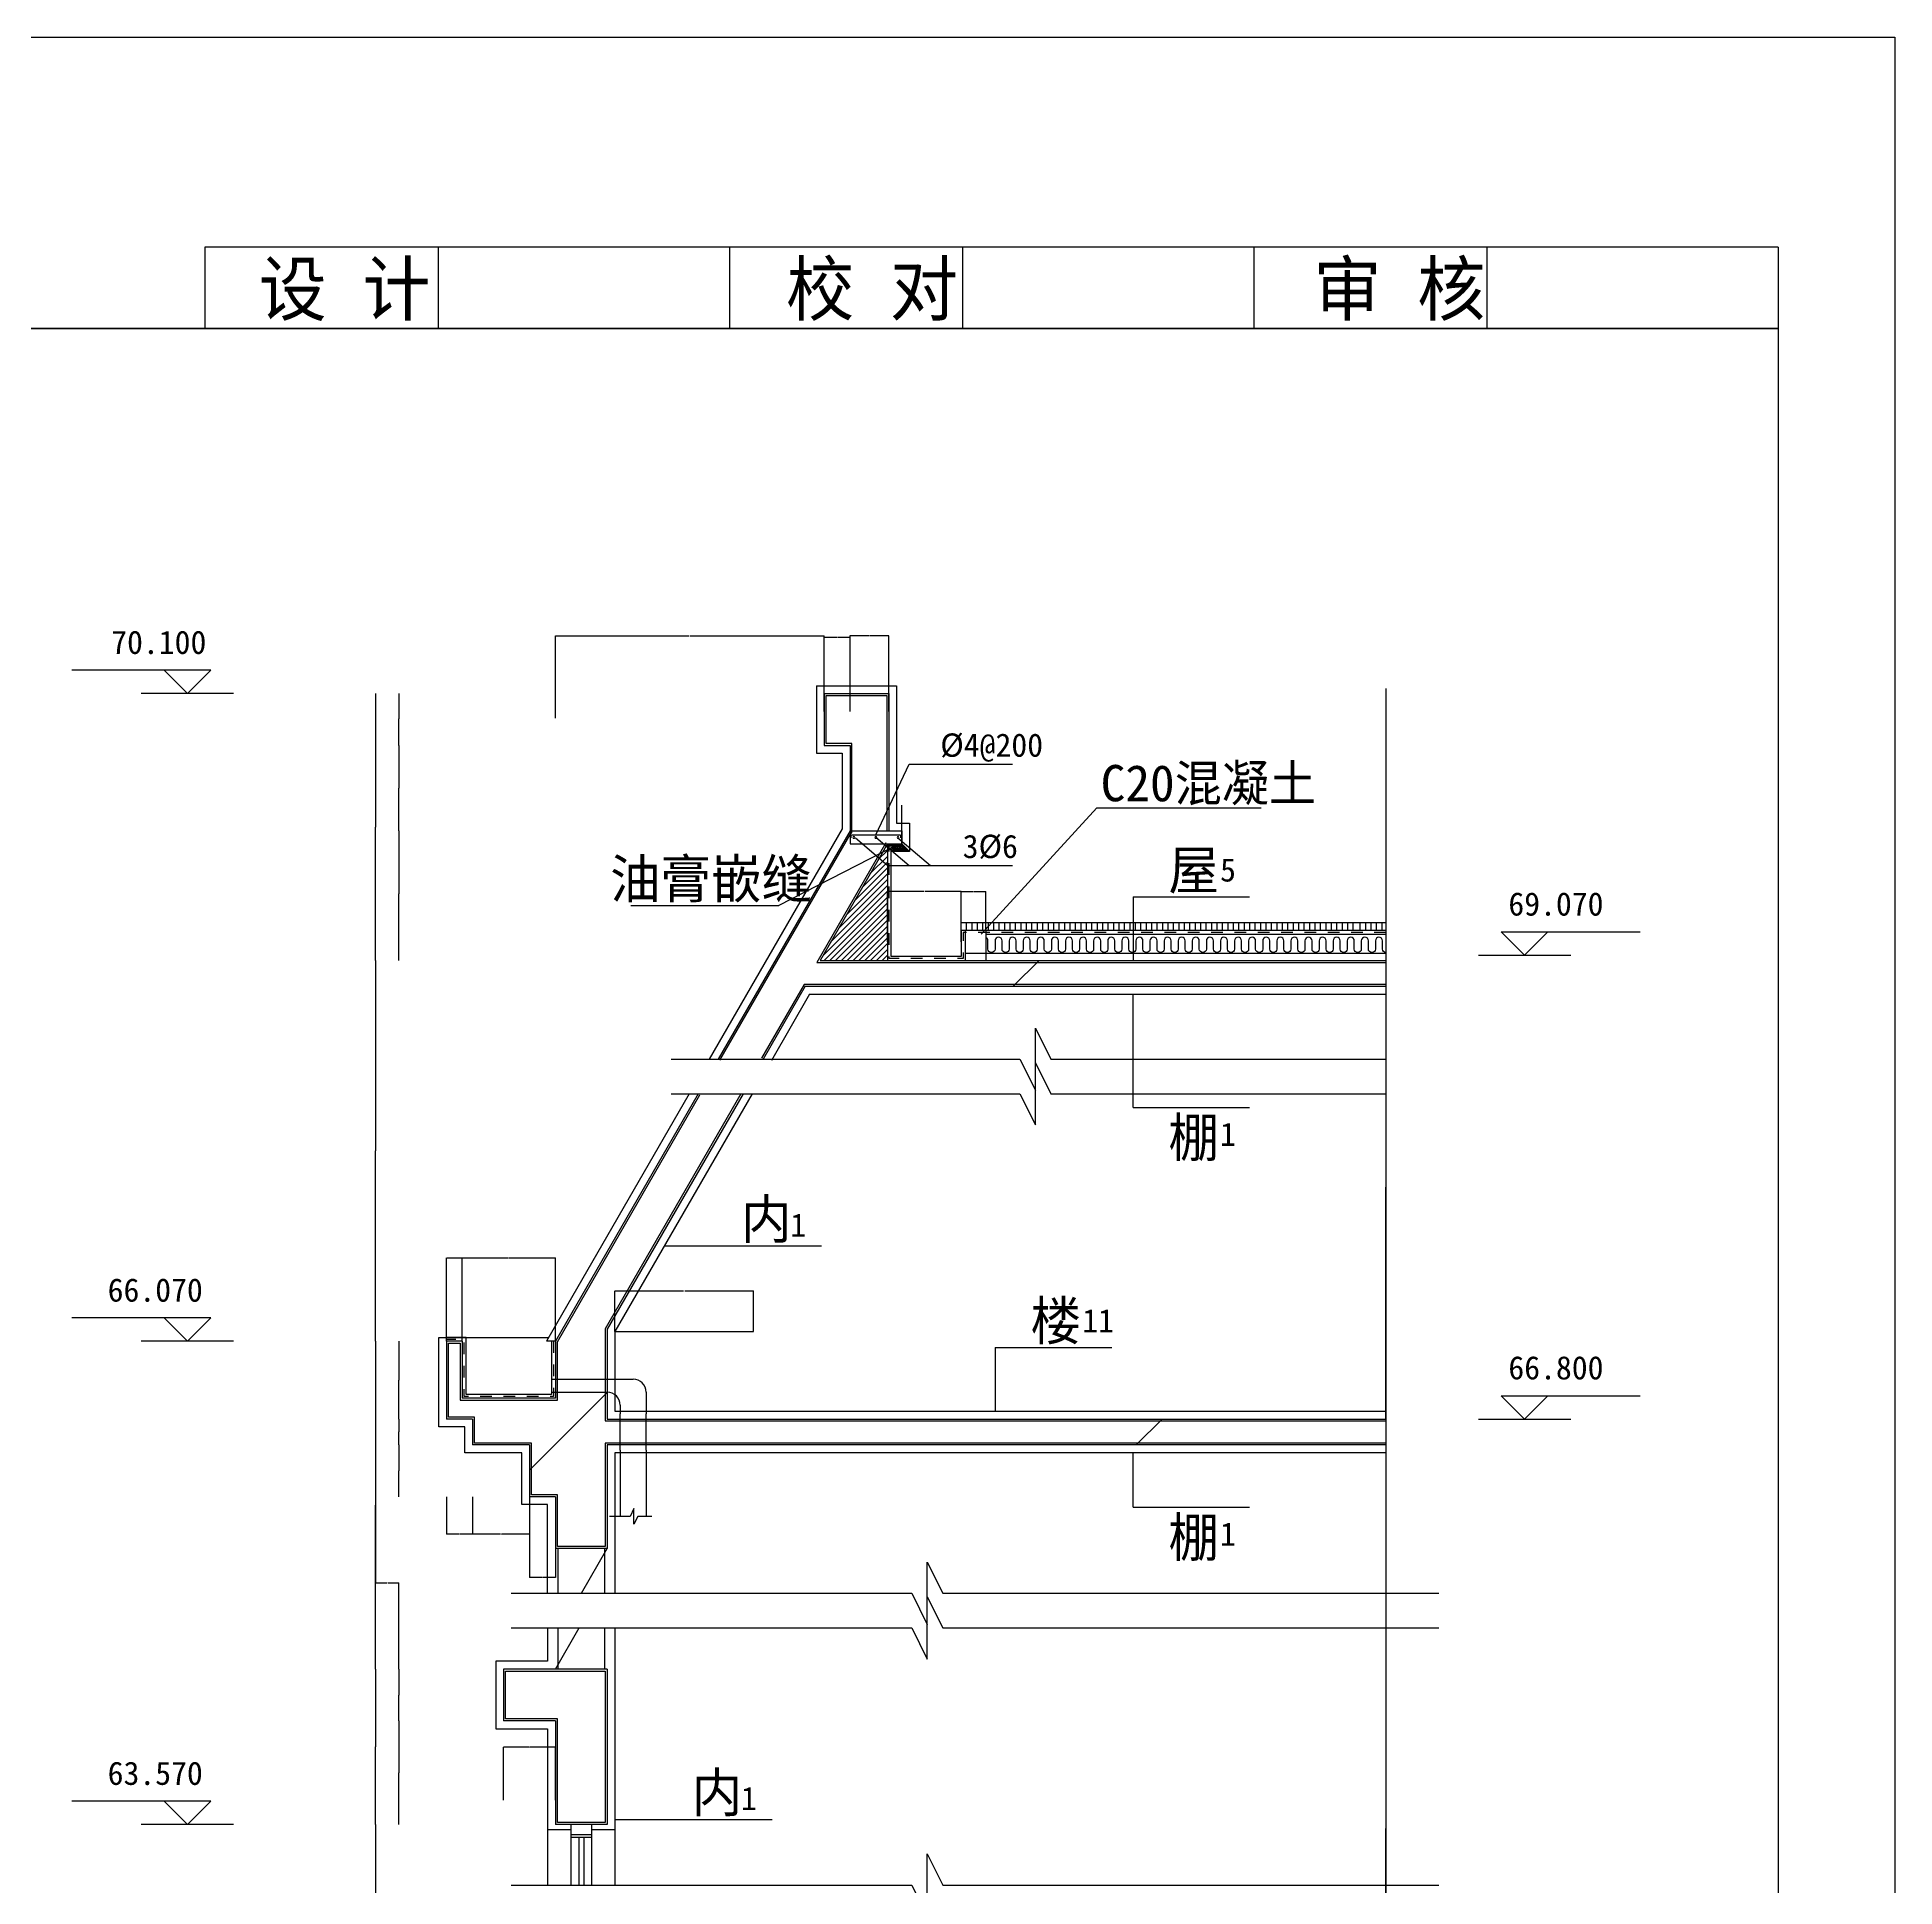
# Model space of a CAD drawing. Header units: metres. Extents: x -1000 to 40857, y 0 to 23917.
# Drawn here: x 5192 to 12365, y 16710 to 23850 of the extents above; entities that cross this region are included whole.
import ezdxf

# ---------------------------------------------------------------- set-up
doc = ezdxf.new("R2010")
doc.units = ezdxf.units.M
for name, color, linetype in [('HA', 43, 'Continuous'), ('PL', 4, 'Continuous'), ('PUB_DIM', 3, 'Continuous'), ('PUB_HATCH', 7, 'Continuous'), ('PUB_TEXT', 142, 'Continuous'), ('PUB_WALL', 255, 'Continuous'), ('S_SURFACE', 43, 'Continuous'), ('STAIR', 2, 'Continuous'), ('SURFACE', 43, 'Continuous'), ('WALL', 7, 'Continuous')]:
    doc.layers.add(name, color=color, linetype=linetype)
doc.dimstyles.get("Standard").update_dxf_attribs({"dimtxt": 2.5, "dimasz": 2.5, "dimexe": 1.25, "dimexo": 0.625, "dimtad": 1, "dimcen": 2.5, "dimazin": 3, "dimtfac": 1, "dimtmove": 0, "dimatfit": 3})
pattern_1 = [(45, (0, 0), (-1122.53, 1122.53), [])]

# ---------------------------------------------------------------- blocks, each defined once
blk = doc.blocks.new('*D1')
for p, q in [((8404, 21538.75), (8330.25, 21538.75)), ((8330.5, 21246.58), (8330.5, 21538.75)), ((8480.75, 21538.75), (8407, 21538.75)), ((8480.5, 21246.58), (8480.5, 21538.75))]:
    blk.add_line(p, q)
at = {"layer": 'Defpoints'}
for p in [(8480.5, 21538.75), (8330.5, 21246.58), (8480.5, 21246.58)]:
    blk.add_point(p, dxfattribs=at)
at = {"layer": 'PUB_DIM', "insert": (8405.5, 21538.75), "char_height": 1, "attachment_point": 5}
blk.add_mtext('150', dxfattribs=at)
blk = doc.blocks.new('*D13')
for p, q in [((6589.02, 21316.21), (6589.02, 21218.62)), ((6588.77, 21218.62), (6588.52, 21218.62)), ((6589.02, 21116.21), (6589.02, 21218.62)), ((6589.02, 21218.62), (6589.02, 21218.62)), ((6589.27, 21218.62), (6589.52, 21218.62))]:
    blk.add_line(p, q)
at = {"layer": 'Defpoints'}
for p in [(6589.02, 21316.21), (6589.02, 21218.62), (6589.02, 21116.21)]:
    blk.add_point(p, dxfattribs=at)
at = {"layer": 'PUB_DIM', "insert": (6589.02, 21219.745), "char_height": 1, "attachment_point": 5}
blk.add_mtext('200', dxfattribs=at)
blk = doc.blocks.new('*D14')
for p, q in [((6589.02, 21116.21), (6589.02, 20951.21)), ((6588.77, 20951.21), (6588.52, 20951.21)), ((6589.02, 20786.21), (6589.02, 20951.21)), ((6589.02, 20951.21), (6589.02, 20951.21)), ((6589.27, 20951.21), (6589.52, 20951.21))]:
    blk.add_line(p, q)
at = {"layer": 'Defpoints'}
for p in [(6589.02, 21116.21), (6589.02, 20951.21), (6589.02, 20786.21)]:
    blk.add_point(p, dxfattribs=at)
at = {"layer": 'PUB_DIM', "insert": (6589.02, 20952.335), "char_height": 1, "attachment_point": 5}
blk.add_mtext('330', dxfattribs=at)
blk = doc.blocks.new('*D15')
for p, q in [((6589.02, 20786.21), (6589.02, 20543.26)), ((6588.77, 20543.26), (6588.52, 20543.26)), ((6589.02, 20286.21), (6589.02, 20543.26)), ((6589.02, 20543.26), (6589.02, 20543.26)), ((6589.27, 20543.26), (6589.52, 20543.26))]:
    blk.add_line(p, q)
at = {"layer": 'Defpoints'}
for p in [(6589.02, 20786.21), (6589.02, 20543.26), (6589.02, 20286.21)]:
    blk.add_point(p, dxfattribs=at)
at = {"layer": 'PUB_DIM', "insert": (6589.02, 20544.385), "char_height": 1, "attachment_point": 5}
blk.add_mtext('500', dxfattribs=at)
blk = doc.blocks.new('*D17')
for p, q in [((8230.5, 21246.58), (8230.5, 21533.34)), ((8230.75, 21533.34), (8279, 21533.34)), ((8282, 21533.34), (8330.25, 21533.34)), ((8330.5, 21246.58), (8330.5, 21533.34))]:
    blk.add_line(p, q)
at = {"layer": 'Defpoints'}
for p in [(8230.5, 21533.34), (8230.5, 21246.58), (8330.5, 21246.58)]:
    blk.add_point(p, dxfattribs=at)
at = {"layer": 'PUB_DIM', "insert": (8280.5, 21533.34), "char_height": 1, "attachment_point": 5}
blk.add_mtext('100', dxfattribs=at)
blk = doc.blocks.new('*D20')
for p, q in [((6589.02, 18815.99), (6589.02, 18665.99)), ((6588.77, 18665.99), (6588.52, 18665.99)), ((6589.02, 18515.99), (6589.02, 18665.99)), ((6589.02, 18665.99), (6589.02, 18665.99)), ((6589.27, 18665.99), (6589.52, 18665.99))]:
    blk.add_line(p, q)
at = {"layer": 'Defpoints'}
for p in [(6589.02, 18815.99), (6589.02, 18665.99), (6589.02, 18515.99)]:
    blk.add_point(p, dxfattribs=at)
at = {"layer": 'PUB_DIM', "insert": (6589.02, 18667.115), "char_height": 1, "attachment_point": 5}
blk.add_mtext('300', dxfattribs=at)
blk = doc.blocks.new('*D21')
for p, q in [((6589.02, 18515.99), (6589.02, 18465.99)), ((6588.77, 18465.99), (6588.52, 18465.99)), ((6589.02, 18415.99), (6589.02, 18465.99)), ((6589.02, 18465.99), (6589.02, 18465.99)), ((6589.27, 18465.99), (6589.52, 18465.99))]:
    blk.add_line(p, q)
at = {"layer": 'Defpoints'}
for p in [(6589.02, 18515.99), (6589.02, 18465.99), (6589.02, 18415.99)]:
    blk.add_point(p, dxfattribs=at)
at = {"layer": 'PUB_DIM', "insert": (6589.02, 18467.115), "char_height": 1, "attachment_point": 5}
blk.add_mtext('100', dxfattribs=at)
blk = doc.blocks.new('*D22')
for p, q in [((6589.02, 18415.99), (6589.02, 18315.99)), ((6588.77, 18315.99), (6588.52, 18315.99)), ((6589.02, 18215.99), (6589.02, 18315.99)), ((6589.02, 18315.99), (6589.02, 18315.99)), ((6589.27, 18315.99), (6589.52, 18315.99))]:
    blk.add_line(p, q)
at = {"layer": 'Defpoints'}
for p in [(6589.02, 18415.99), (6589.02, 18315.99), (6589.02, 18215.99)]:
    blk.add_point(p, dxfattribs=at)
at = {"layer": 'PUB_DIM', "insert": (6589.02, 18317.115), "char_height": 1, "attachment_point": 5}
blk.add_mtext('200', dxfattribs=at)
blk = doc.blocks.new('*D23')
for p, q in [((7093, 18215.99), (7093, 17904.45)), ((7193, 18215.99), (7193, 17904.45)), ((7141.5, 17904.45), (7092.75, 17904.45)), ((7193.25, 17904.45), (7144.5, 17904.45))]:
    blk.add_line(p, q)
at = {"layer": 'Defpoints'}
for p in [(7093, 18215.99), (7193, 18215.99), (7193, 17904.45)]:
    blk.add_point(p, dxfattribs=at)
at = {"layer": 'PUB_DIM', "insert": (7143, 17904.45), "char_height": 1, "attachment_point": 5}
blk.add_mtext('100', dxfattribs=at)
blk = doc.blocks.new('*D24')
for p, q in [((6873, 18215.99), (6873, 18071.84)), ((7093, 18215.99), (7093, 18071.84)), ((6981.5, 18071.84), (6872.75, 18071.84)), ((7093.25, 18071.84), (6984.5, 18071.84))]:
    blk.add_line(p, q)
at = {"layer": 'Defpoints'}
for p in [(6873, 18215.99), (7093, 18215.99), (7093, 18071.84)]:
    blk.add_point(p, dxfattribs=at)
at = {"layer": 'PUB_DIM', "insert": (6983, 18071.84), "char_height": 1, "attachment_point": 5}
blk.add_mtext('220', dxfattribs=at)
blk = doc.blocks.new('*D25')
for p, q in [((6773, 18215.99), (6773, 18071.84)), ((6873, 18215.99), (6873, 18071.84)), ((6821.5, 18071.84), (6772.75, 18071.84)), ((6873.25, 18071.84), (6824.5, 18071.84))]:
    blk.add_line(p, q)
at = {"layer": 'Defpoints'}
for p in [(6773, 18215.99), (6873, 18215.99), (6873, 18071.84)]:
    blk.add_point(p, dxfattribs=at)
at = {"layer": 'PUB_DIM', "insert": (6823, 18071.84), "char_height": 1, "attachment_point": 5}
blk.add_mtext('100', dxfattribs=at)
blk = doc.blocks.new('*D26')
for p, q in [((6773, 18815.99), (6773, 19137.61)), ((6773.25, 19137.61), (6802, 19137.61)), ((6804, 19137.61), (6832.75, 19137.61)), ((6833, 18815.99), (6833, 19137.61))]:
    blk.add_line(p, q)
at = {"layer": 'Defpoints'}
for p in [(6773, 19137.61), (6773, 18815.99), (6833, 18815.99)]:
    blk.add_point(p, dxfattribs=at)
at = {"insert": (6803, 19137.61), "char_height": 1, "attachment_point": 5}
blk.add_mtext('60', dxfattribs=at)
blk = doc.blocks.new('*D27')
for p, q in [((6833, 18815.99), (6833, 19137.61)), ((6833.25, 19137.61), (7011.5, 19137.61)), ((7014.5, 19137.61), (7192.75, 19137.61)), ((7193, 18815.99), (7193, 19137.61))]:
    blk.add_line(p, q)
at = {"layer": 'Defpoints'}
for p in [(6833, 19137.61), (6833, 18815.99), (7193, 18815.99)]:
    blk.add_point(p, dxfattribs=at)
at = {"insert": (7013, 19137.61), "char_height": 1, "attachment_point": 5}
blk.add_mtext('360', dxfattribs=at)
blk = doc.blocks.new('*D29')
for p, q in [((7423, 18854.36), (7423, 19011.35)), ((7423.25, 19011.35), (7687.375, 19011.35)), ((7693.375, 19011.35), (7957.5, 19011.35)), ((7957.75, 18854.36), (7957.75, 19011.35))]:
    blk.add_line(p, q)
at = {"layer": 'Defpoints'}
for p in [(7423, 19011.35), (7423, 18854.36), (7957.75, 18854.36)]:
    blk.add_point(p, dxfattribs=at)
at = {"insert": (7690.375, 19011.35), "char_height": 1, "attachment_point": 5}
blk.add_mtext('534,75', dxfattribs=at)
blk = doc.blocks.new('*D30')
for p, q in [((8615.84, 20552.1), (8474.59, 20552.1)), ((8474.84, 20357.89), (8474.84, 20552.1)), ((8760.09, 20552.1), (8618.84, 20552.1)), ((8759.84, 20357.89), (8759.84, 20552.1))]:
    blk.add_line(p, q)
at = {"layer": 'Defpoints'}
for p in [(8759.84, 20552.1), (8474.84, 20357.89), (8759.84, 20357.89)]:
    blk.add_point(p, dxfattribs=at)
at = {"layer": 'PUB_DIM', "insert": (8617.34, 20552.1), "char_height": 1, "attachment_point": 5}
blk.add_mtext('300', dxfattribs=at)
blk = doc.blocks.new('*D31')
for p, q in [((8530.25, 20885.77), (8530, 20885.77)), ((8530.5, 20786.21), (8530.5, 20885.77)), ((8530.5, 20736.21), (8530.5, 20885.77)), ((8530.5, 20885.77), (8530.5, 20885.77)), ((8530.75, 20885.77), (8531, 20885.77))]:
    blk.add_line(p, q)
at = {"layer": 'Defpoints'}
for p in [(8530.5, 20885.77), (8530.5, 20786.21), (8530.5, 20736.21)]:
    blk.add_point(p, dxfattribs=at)
at = {"layer": 'PUB_DIM', "insert": (8530.5, 20886.895), "char_height": 1, "attachment_point": 5}
blk.add_mtext('50', dxfattribs=at)
blk = doc.blocks.new('*D32')
for p, q in [((7091.5, 17248.99), (6992.75, 17248.99)), ((6993, 17044.52), (6993, 17248.99)), ((7193.25, 17248.99), (7094.5, 17248.99)), ((7193, 17044.52), (7193, 17248.99))]:
    blk.add_line(p, q)
at = {"layer": 'Defpoints'}
for p in [(7193, 17248.99), (6993, 17044.52), (7193, 17044.52)]:
    blk.add_point(p, dxfattribs=at)
at = {"layer": 'PUB_DIM', "insert": (7093, 17248.99), "char_height": 1, "attachment_point": 5}
blk.add_mtext('200', dxfattribs=at)
blk = doc.blocks.new('*D33')
for p, q in [((6499.02, 21316.21), (6499.02, 20801.21)), ((6498.77, 20801.21), (6498.52, 20801.21)), ((6499.02, 20286.21), (6499.02, 20801.21)), ((6499.02, 20801.21), (6499.02, 20801.21)), ((6499.27, 20801.21), (6499.52, 20801.21))]:
    blk.add_line(p, q)
at = {"layer": 'Defpoints'}
for p in [(6499.02, 21316.21), (6499.02, 20801.21), (6499.02, 20286.21)]:
    blk.add_point(p, dxfattribs=at)
at = {"layer": 'PUB_DIM', "insert": (6499.02, 20802.335), "char_height": 1, "attachment_point": 5}
blk.add_mtext('1030', dxfattribs=at)
blk = doc.blocks.new('*D34')
for p, q in [((6499.02, 20286.21), (6499.02, 19551.1)), ((6498.77, 19551.1), (6498.52, 19551.1)), ((6499.02, 18815.99), (6499.02, 19551.1)), ((6499.02, 19551.1), (6499.02, 19551.1)), ((6499.27, 19551.1), (6499.52, 19551.1))]:
    blk.add_line(p, q)
at = {"layer": 'Defpoints'}
for p in [(6499.02, 20286.21), (6499.02, 19551.1), (6499.02, 18815.99)]:
    blk.add_point(p, dxfattribs=at)
at = {"layer": 'PUB_DIM', "insert": (6499.02, 19552.225), "char_height": 1, "attachment_point": 5}
blk.add_mtext('3000', dxfattribs=at)
blk = doc.blocks.new('*D35')
for p, q in [((6499.02, 18215.99), (6499.02, 17883.38)), ((6499.27, 17883.38), (6542.02, 17883.38)), ((6546.02, 17883.38), (6588.77, 17883.38)), ((6589.02, 17550.76), (6589.02, 17883.38))]:
    blk.add_line(p, q)
at = {"layer": 'Defpoints'}
for p in [(6499.02, 18215.99), (6499.02, 17883.38), (6589.02, 17550.76)]:
    blk.add_point(p, dxfattribs=at)
at = {"layer": 'PUB_DIM', "insert": (6544.02, 17883.38), "char_height": 1, "attachment_point": 5}
blk.add_mtext('1300', dxfattribs=at)
blk = doc.blocks.new('*D36')
for p, q in [((6589.02, 17550.76), (6589.02, 17450.76)), ((6588.77, 17450.76), (6588.52, 17450.76)), ((6589.02, 17350.76), (6589.02, 17450.76)), ((6589.02, 17450.76), (6589.02, 17450.76)), ((6589.27, 17450.76), (6589.52, 17450.76))]:
    blk.add_line(p, q)
at = {"layer": 'Defpoints'}
for p in [(6589.02, 17550.76), (6589.02, 17450.76), (6589.02, 17350.76)]:
    blk.add_point(p, dxfattribs=at)
at = {"layer": 'PUB_DIM', "insert": (6589.02, 17451.885), "char_height": 1, "attachment_point": 5}
blk.add_mtext('0', dxfattribs=at)
blk = doc.blocks.new('*D37')
for p, q in [((6589.02, 17350.76), (6589.02, 17150.76)), ((6588.77, 17150.76), (6588.52, 17150.76)), ((6589.02, 16950.76), (6589.02, 17150.76)), ((6589.02, 17150.76), (6589.02, 17150.76)), ((6589.27, 17150.76), (6589.52, 17150.76))]:
    blk.add_line(p, q)
at = {"layer": 'Defpoints'}
for p in [(6589.02, 17350.76), (6589.02, 17150.76), (6589.02, 16950.76)]:
    blk.add_point(p, dxfattribs=at)
at = {"layer": 'PUB_DIM', "insert": (6589.02, 17151.885), "char_height": 1, "attachment_point": 5}
blk.add_mtext('0', dxfattribs=at)
blk = doc.blocks.new('*D38')
for p, q in [((6499.02, 18815.99), (6499.02, 18183.38)), ((6498.77, 18183.38), (6498.52, 18183.38)), ((6499.02, 17550.76), (6499.02, 18183.38)), ((6499.02, 18183.38), (6499.02, 18183.38)), ((6499.27, 18183.38), (6499.52, 18183.38))]:
    blk.add_line(p, q)
at = {"layer": 'Defpoints'}
for p in [(6499.02, 18815.99), (6499.02, 18183.38), (6499.02, 17550.76)]:
    blk.add_point(p, dxfattribs=at)
at = {"layer": 'PUB_DIM', "insert": (6499.02, 18184.505), "char_height": 1, "attachment_point": 5}
blk.add_mtext('1900', dxfattribs=at)
blk = doc.blocks.new('*D39')
for p, q in [((6499.02, 17550.76), (6499.02, 17250.76)), ((6498.77, 17250.76), (6498.52, 17250.76)), ((6499.02, 16950.76), (6499.02, 17250.76)), ((6499.02, 17250.76), (6499.02, 17250.76)), ((6499.27, 17250.76), (6499.52, 17250.76))]:
    blk.add_line(p, q)
at = {"layer": 'Defpoints'}
for p in [(6499.02, 17550.76), (6499.02, 17250.76), (6499.02, 16950.76)]:
    blk.add_point(p, dxfattribs=at)
at = {"layer": 'PUB_DIM', "insert": (6499.02, 17251.885), "char_height": 1, "attachment_point": 5}
blk.add_mtext('0', dxfattribs=at)
blk = doc.blocks.new('*D40')
for p, q in [((6499.02, 16950.76), (6499.02, 15385.06)), ((6498.77, 15385.06), (6498.52, 15385.06)), ((6499.02, 13819.36), (6499.02, 15385.06)), ((6499.02, 15385.06), (6499.02, 15385.06)), ((6499.27, 15385.06), (6499.52, 15385.06))]:
    blk.add_line(p, q)
at = {"layer": 'Defpoints'}
for p in [(6499.02, 16950.76), (6499.02, 15385.06), (6499.02, 13819.36)]:
    blk.add_point(p, dxfattribs=at)
at = {"layer": 'PUB_DIM', "insert": (6499.02, 15386.185), "char_height": 1, "attachment_point": 5}
blk.add_mtext('5300', dxfattribs=at)
blk = doc.blocks.new('*D45')
for p, q in [((7193, 21221.44), (7193, 21538.75)), ((7193.25, 21538.75), (7709.75, 21538.75)), ((7713.75, 21538.75), (8230.25, 21538.75)), ((8230.5, 21346.21), (8230.5, 21538.75))]:
    blk.add_line(p, q)
at = {"layer": 'Defpoints'}
for p in [(7193, 21538.75), (8230.5, 21346.21), (7193, 21221.44)]:
    blk.add_point(p, dxfattribs=at)
at = {"layer": 'PUB_DIM', "insert": (7711.75, 21538.75), "char_height": 1, "attachment_point": 5}
blk.add_mtext('1921', dxfattribs=at)
blk = doc.blocks.new('*D50')
for p, q in [((10399.96, 20306.21), (10399.96, 19411.1)), ((10399.71, 19411.1), (10399.46, 19411.1)), ((10399.96, 18515.99), (10399.96, 19411.1)), ((10399.96, 19411.1), (10399.96, 19411.1)), ((10400.21, 19411.1), (10400.46, 19411.1))]:
    blk.add_line(p, q)
at = {"layer": 'Defpoints'}
for p in [(10399.96, 20306.21), (10399.96, 19411.1), (10399.96, 18515.99)]:
    blk.add_point(p, dxfattribs=at)
at = {"layer": 'PUB_DIM', "insert": (10399.96, 19412.225), "char_height": 1, "attachment_point": 5}
blk.add_mtext('3300', dxfattribs=at)
blk = doc.blocks.new('*D53')
for p, q in [((10399.93, 18515.99), (10399.93, 16935.97)), ((10399.68, 16935.97), (10399.43, 16935.97)), ((10399.93, 15355.95), (10399.93, 16935.97)), ((10399.93, 16935.97), (10399.93, 16935.97)), ((10400.18, 16935.97), (10400.43, 16935.97))]:
    blk.add_line(p, q)
at = {"layer": 'Defpoints'}
for p in [(10399.93, 18515.99), (10399.93, 16935.97), (10399.93, 15355.95)]:
    blk.add_point(p, dxfattribs=at)
at = {"layer": 'PUB_DIM', "insert": (10399.93, 16937.095), "char_height": 1, "attachment_point": 5}
blk.add_mtext('5000', dxfattribs=at)
blk = doc.blocks.new('*D257')
for p, q in [((8759.84, 20402.89), (8759.84, 20552.1)), ((8760.09, 20552.1), (8805.84, 20552.1)), ((8808.84, 20552.1), (8854.59, 20552.1)), ((8854.84, 20402.89), (8854.84, 20552.1))]:
    blk.add_line(p, q)
at = {"layer": 'Defpoints'}
for p in [(8759.84, 20552.1), (8759.84, 20402.89), (8854.84, 20402.89)]:
    blk.add_point(p, dxfattribs=at)
at = {"layer": 'PUB_DIM', "insert": (8807.34, 20552.1), "char_height": 1, "attachment_point": 5}
blk.add_mtext('200', dxfattribs=at)

msp = doc.modelspace()

# ---------------------------------------------------------------- hatches: boundary and pattern name
h = msp.add_hatch()
h.set_pattern_fill('HONEY')
h.paths.add_polyline_path([(8530.5, 20736.21), (8480.04, 20736.21), (8474.84, 20727.21), (8474.84, 20724.2), (8482.34, 20717.86), (8482.34, 20728.71), (8504.72, 20728.71), (8489.84, 20713.81), (8489.84, 20711.52), (8496.12, 20706.21), (8560.5, 20706.21)])
h = msp.add_hatch()
h.set_pattern_fill('HONEY', scale=20)
h.paths.add_polyline_path([(8489.84, 20713.81), (8489.84, 20711.52), (8496.12, 20706.21), (8560.5, 20706.21), (8530.5, 20736.21), (8480.04, 20736.21), (8474.84, 20727.21), (8474.84, 20724.2), (8482.34, 20717.86), (8482.34, 20728.71), (8504.72, 20728.71)])
h.paths.add_polyline_path([(8489.84, 20713.81), (8497.23, 20721.21), (8489.84, 20721.21)])
h.paths.add_polyline_path([(8489.84, 20711.52), (8489.84, 20706.21), (8496.12, 20706.21)])
at = {"layer": 'HA'}
h = msp.add_hatch(dxfattribs=at)
h.set_pattern_fill('AN31C', scale=500)
h.set_pattern_definition(pattern_1)
h.paths.add_polyline_path([(8480.5, 21316.21), (8230.5, 21316.21), (8230.5, 21116.21), (8330.5, 21116.21), (8330.5, 20786.21), (8448.78, 20786.21), (8480.5, 20813.02)])
h.paths.add_polyline_path([(8443.32, 20681.61), (8378.72, 20736.21), (8330.5, 20736.21), (8330.5, 20786.21), (7821.84, 19905.18), (7995.05, 19905.18), (8157.3, 20186.21), (10399.96, 20186.21), (10399.96, 20286.21), (8215.03, 20286.21)])
h.paths.add_polyline_path([(8480.5, 20813.02), (8448.78, 20786.21), (8480.5, 20786.21)])
h.paths.add_polyline_path([(8470.18, 20728.13), (8460.63, 20736.21), (8378.72, 20736.21), (8443.32, 20681.61)])
h = msp.add_hatch(dxfattribs=at)
h.set_pattern_fill('ANSI31', scale=5)
h.paths.add_polyline_path([(8215.03, 20286.21), (8474.84, 20286.21), (8474.84, 20654.97), (8443.32, 20681.61)])
h.paths.add_polyline_path([(8443.32, 20681.61), (8474.84, 20654.97), (8474.84, 20724.2), (8470.18, 20728.13)])
h = msp.add_hatch(dxfattribs=at)
h.set_pattern_fill('AN31C', scale=500)
h.set_pattern_definition(pattern_1)
h.paths.add_polyline_path([(7193, 18815.99), (7193, 18669.74), (7393, 18669.74), (7393, 18862.4), (7917.79, 19771.36), (7744.58, 19771.36)])
h.paths.add_polyline_path([(6833, 18595.99), (6833, 18815.99), (6773, 18815.99), (6773, 18515.99), (6873, 18515.99), (6873, 18415.99), (7093, 18415.99), (7093, 18215.99), (7193, 18215.99), (7193, 18015.99), (7393, 18015.99), (7393, 18415.99), (7443, 18415.99), (7443, 18515.99), (7393, 18515.99), (7393, 18619.74), (7193, 18619.74), (7193, 18595.99)])
h.paths.add_polyline_path([(7393, 18619.74), (7393, 18669.74), (7193, 18669.74), (7193, 18619.74)])
h.paths.add_polyline_path([(10399.96, 18415.99), (10399.96, 18515.99), (7543, 18515.99), (7543, 18415.99)])
h.paths.add_polyline_path([(7543, 18415.99), (7543, 18515.99), (7443, 18515.99), (7443, 18415.99)])
h = msp.add_hatch(dxfattribs=at)
h.set_pattern_fill('AN31C', scale=500)
h.set_pattern_definition(pattern_1)
h.paths.add_polyline_path([(7193, 17350.76), (7193, 16950.76), (7393, 16950.76), (7393, 17550.76), (6993, 17550.76), (6993, 17350.76)])
at = {"layer": 'PUB_TEXT'}
h = msp.add_hatch(dxfattribs=at)
h.set_pattern_fill('AN31C', scale=100)
h.set_pattern_definition([(45, (0, 0), (-224.5064, 224.5064), [])])
h.paths.add_polyline_path([(8843.1, 20393.71), (8849.96, 20401.21), (8774.84, 20401.21), (8774.84, 20313.71), (8854.84, 20313.71), (8854.84, 20393.71)])
h.paths.add_polyline_path([(8774.84, 20313.71), (8774.84, 20286.21), (8854.84, 20286.21), (8854.84, 20313.71)])

# ---------------------------------------------------------------- linework, layer by layer
for p, q in [((11914.72, 23039.94), (5839.72, 23039.94)), ((5839.72, 23039.94), (5839.72, 22724.94)), ((6739.72, 23039.94), (6739.72, 22724.94)), ((7864.72, 23039.94), (7864.72, 22724.94)), ((8764.72, 23039.94), (8764.72, 22724.94)), ((9889.72, 23039.94), (9889.72, 22724.94)), ((10789.72, 23039.94), (10789.72, 22724.94)), ((11914.72, 23039.94), (11914.72, 22724.94)), ((11914.72, 22724.94), (-550.28, 22724.94)), ((8200.5, 21346.21), (8200.5, 21086.21)), ((8200.5, 21346.21), (8510.5, 21346.21)), ((8510.5, 21346.21), (8510.5, 20816.21)), ((8200.5, 21086.21), (8300.5, 21086.21)), ((8300.5, 21086.21), (8300.5, 20794.25)), ((8510.5, 20816.21), (8560.5, 20816.21)), ((8560.5, 20816.21), (8560.5, 20706.21)), ((8300.5, 20794.25), (7787.2, 19905.18)), ((8474.84, 20736.21), (8474.84, 20286.21)), ((8560.5, 20706.21), (8530.5, 20736.21)), ((8560.5, 20706.21), (8489.84, 20706.21)), ((9423.47, 20531.93), (9423.47, 20286.21)), ((8774.84, 20401.21), (8774.84, 20286.21)), ((8854.84, 20401.21), (8854.84, 20286.21)), ((8174.62, 20156.21), (8026.8, 19900.18)), ((8174.62, 20156.21), (10399.96, 20156.21)), ((9423.47, 19719.05), (9423.47, 20156.21)), ((7709.94, 19771.36), (7158.36, 18815.99)), ((7952.43, 19771.36), (7423, 18854.36)), ((6743, 18830.99), (7167.02, 18830.99)), ((7193, 18815.99), (7158.36, 18815.99)), ((7423, 18854.36), (7423, 18545.99)), ((7423, 18854.36), (7957.75, 18854.36)), ((8891.25, 18791.71), (8891.25, 18545.99)), ((7178, 18669.74), (7393, 18669.74)), ((7393, 18669.74), (7493, 18669.74)), ((7178, 18619.74), (7393, 18619.74)), ((7543, 18619.74), (7543, 18535.99)), ((7423, 18545.99), (10399.96, 18545.99)), ((7443, 18569.74), (7443, 18535.99)), ((7443, 18395.99), (7443, 18535.99)), ((7543, 18395.99), (7543, 18535.99)), ((7423, 18385.99), (7423, 17843.4)), ((10399.96, 18385.99), (7423, 18385.99)), ((7443, 18395.99), (7443, 18140.33)), ((7543, 18395.99), (7543, 18140.33)), ((9423.47, 18175.66), (9423.47, 18388.12)), ((7423, 17709.58), (7423, 16717.23)), ((7253, 16930.76), (7163, 16930.76)), ((7253, 16950.76), (7253, 16900.76)), ((7333, 16950.76), (7333, 16900.76)), ((7423, 16930.76), (7333, 16930.76)), ((7333, 16910.76), (7253, 16910.76)), ((7333, 16900.76), (7253, 16900.76)), ((7253, 16900.76), (7253, 16717.23)), ((7283, 16900.76), (7283, 16717.23)), ((7303, 16900.76), (7303, 16717.23)), ((7333, 16900.76), (7333, 16717.23))]:
    msp.add_line(p, q)
for points in [[(-1000.28, 23849.94), (12364.72, 23849.94), (12364.72, 4949.94), (-1000.28, 4949.94)], [(-550.28, 22724.94), (11914.72, 22724.94), (11914.72, 5399.94), (-550.28, 5399.94)]]:
    msp.add_lwpolyline(points, close=True)
for points in [[(11914.72, 22724.94), (11914.72, 5399.94), (-550.28, 5399.94), (-550.28, 22724.94), (11914.72, 22724.94)], [(7163, 17843.4), (7163, 18185.99), (7063, 18185.99), (7063, 18385.99), (6843, 18385.99), (6843, 18485.99), (6743, 18485.99), (6743, 18830.99)], [(7203, 18015.99), (7203, 17843.4)], [(7383, 18015.99), (7383, 17843.4)], [(7163, 17709.58), (7163, 17580.76), (6963, 17580.76), (6963, 17320.76), (7163, 17320.76), (7163, 16717.23)], [(7203, 17709.58), (7203, 17550.76)], [(7383, 17709.58), (7383, 17550.76)]]:
    msp.add_lwpolyline(points)
for centre in [(7493, 18619.74), (7393, 18569.74)]:
    msp.add_arc(centre, 50, 0, 90)
at = {"layer": 'HA'}
for p, q in [((7293.35, 17843.4), (7393, 18015.99)), ((7193, 17550.76), (7284.69, 17709.58))]:
    msp.add_line(p, q, dxfattribs=at)
at = {"layer": 'PL'}
msp.add_lwpolyline([(8335.5, 20759.66), (8335.5, 20768.76, -0.41), (8337.5, 20770.76), (8523.5, 20770.76, -0.41), (8525.5, 20768.76), (8525.5, 20759.66)], format="xyb", dxfattribs=at)
for points in [[(8341.69, 20761.21, 1), (8348.69, 20761.21, 1)], [(8427, 20761.21, 1), (8434, 20761.21, 1)], [(8512.31, 20761.21, 1), (8519.31, 20761.21, 1)]]:
    msp.add_lwpolyline(points, format="xyb", close=True, dxfattribs=at)
at = {"layer": 'PUB_DIM'}
for p, q in [((5682.22, 21406.21), (5325.65, 21406.21)), ((5682.22, 21406.21), (5772.22, 21316.21)), ((5862.22, 21406.21), (5682.22, 21406.21)), ((5772.22, 21316.21), (5862.22, 21406.21)), ((5950.5, 21316.21), (5593.93, 21316.21)), ((10934.81, 20306.21), (10844.81, 20396.21)), ((10844.81, 20396.21), (11024.81, 20396.21)), ((11024.81, 20396.21), (10934.81, 20306.21)), ((11024.81, 20396.21), (11381.39, 20396.21)), ((10756.53, 20306.21), (11113.1, 20306.21)), ((5682.22, 18905.99), (5325.65, 18905.99)), ((5862.22, 18905.99), (5682.22, 18905.99)), ((5682.22, 18905.99), (5772.22, 18815.99)), ((5772.22, 18815.99), (5862.22, 18905.99)), ((5950.5, 18815.99), (5593.93, 18815.99)), ((10934.81, 18515.99), (10844.81, 18605.99)), ((10844.81, 18605.99), (11024.81, 18605.99)), ((11024.81, 18605.99), (10934.81, 18515.99)), ((11024.81, 18605.99), (11381.39, 18605.99)), ((10756.53, 18515.99), (11113.1, 18515.99)), ((5682.22, 17040.76), (5325.65, 17040.76)), ((5682.22, 17040.76), (5772.22, 16950.76)), ((5862.22, 17040.76), (5682.22, 17040.76)), ((5772.22, 16950.76), (5862.22, 17040.76)), ((5950.5, 16950.76), (5593.93, 16950.76))]:
    msp.add_line(p, q, dxfattribs=at)
at = {"layer": 'PUB_HATCH'}
for p, q in [((8759.84, 20401.21), (8759.84, 20431.21)), ((8780.87, 20401.21), (8780.87, 20431.21)), ((8801.89, 20401.21), (8801.89, 20431.21)), ((8822.92, 20401.21), (8822.92, 20431.21)), ((8843.95, 20401.21), (8843.95, 20431.21)), ((8864.98, 20401.21), (8864.98, 20431.21)), ((8886, 20401.21), (8886, 20431.21)), ((8907.03, 20401.21), (8907.03, 20431.21)), ((8928.06, 20401.21), (8928.06, 20431.21)), ((8949.08, 20401.21), (8949.08, 20431.21)), ((8970.11, 20401.21), (8970.11, 20431.21)), ((8991.14, 20401.21), (8991.14, 20431.21)), ((9012.17, 20401.21), (9012.17, 20431.21)), ((9033.19, 20401.21), (9033.19, 20431.21)), ((9054.22, 20401.21), (9054.22, 20431.21)), ((9075.25, 20401.21), (9075.25, 20431.21)), ((9096.27, 20401.21), (9096.27, 20431.21)), ((9117.3, 20401.21), (9117.3, 20431.21)), ((9138.33, 20401.21), (9138.33, 20431.21)), ((9159.36, 20401.21), (9159.36, 20431.21)), ((9180.38, 20401.21), (9180.38, 20431.21)), ((9201.41, 20401.21), (9201.41, 20431.21)), ((9222.44, 20401.21), (9222.44, 20431.21)), ((9243.46, 20401.21), (9243.46, 20431.21)), ((9264.49, 20401.21), (9264.49, 20431.21)), ((9285.52, 20401.21), (9285.52, 20431.21)), ((9306.55, 20401.21), (9306.55, 20431.21)), ((9327.57, 20401.21), (9327.57, 20431.21)), ((9348.6, 20401.21), (9348.6, 20431.21)), ((9369.63, 20401.21), (9369.63, 20431.21)), ((9390.65, 20401.21), (9390.65, 20431.21)), ((9411.68, 20401.21), (9411.68, 20431.21)), ((9432.71, 20401.21), (9432.71, 20431.21)), ((9453.74, 20401.21), (9453.74, 20431.21)), ((9474.76, 20401.21), (9474.76, 20431.21)), ((9495.79, 20401.21), (9495.79, 20431.21)), ((9516.82, 20401.21), (9516.82, 20431.21)), ((9537.84, 20401.21), (9537.84, 20431.21)), ((9558.87, 20401.21), (9558.87, 20431.21)), ((9579.9, 20401.21), (9579.9, 20431.21)), ((9600.93, 20401.21), (9600.93, 20431.21)), ((9621.95, 20401.21), (9621.95, 20431.21)), ((9642.98, 20401.21), (9642.98, 20431.21)), ((9664.01, 20401.21), (9664.01, 20431.21)), ((9685.03, 20401.21), (9685.03, 20431.21)), ((9706.06, 20401.21), (9706.06, 20431.21)), ((9727.09, 20401.21), (9727.09, 20431.21)), ((9748.12, 20401.21), (9748.12, 20431.21)), ((9769.14, 20401.21), (9769.14, 20431.21)), ((9790.17, 20401.21), (9790.17, 20431.21)), ((9811.2, 20401.21), (9811.2, 20431.21)), ((9832.22, 20401.21), (9832.22, 20431.21)), ((9853.25, 20401.21), (9853.25, 20431.21)), ((9874.28, 20401.21), (9874.28, 20431.21)), ((9895.31, 20401.21), (9895.31, 20431.21)), ((9916.33, 20401.21), (9916.33, 20431.21)), ((9937.36, 20401.21), (9937.36, 20431.21)), ((9958.39, 20401.21), (9958.39, 20431.21)), ((9979.41, 20401.21), (9979.41, 20431.21)), ((10000.44, 20401.21), (10000.44, 20431.21)), ((10021.47, 20401.21), (10021.47, 20431.21)), ((10042.5, 20401.21), (10042.5, 20431.21)), ((10063.52, 20401.21), (10063.52, 20431.21)), ((10084.55, 20401.21), (10084.55, 20431.21)), ((10105.58, 20401.21), (10105.58, 20431.21)), ((10126.6, 20401.21), (10126.6, 20431.21)), ((10147.63, 20401.21), (10147.63, 20431.21)), ((10168.66, 20401.21), (10168.66, 20431.21)), ((10189.69, 20401.21), (10189.69, 20431.21)), ((10210.71, 20401.21), (10210.71, 20431.21)), ((10231.74, 20401.21), (10231.74, 20431.21)), ((10252.77, 20401.21), (10252.77, 20431.21)), ((10273.79, 20401.21), (10273.79, 20431.21)), ((10300.71, 20401.21), (10300.71, 20431.21)), ((10321.74, 20401.21), (10321.74, 20431.21)), ((10342.77, 20401.21), (10342.77, 20431.21)), ((10363.79, 20401.21), (10363.79, 20431.21)), ((10384.82, 20401.21), (10384.82, 20431.21))]:
    msp.add_line(p, q, dxfattribs=at)
at = {"layer": 'PUB_TEXT'}
for p, q in [((8430.5, 20770.76), (8559.02, 21044.06)), ((8559.02, 21044.06), (8957.64, 21044.06)), ((8837.42, 20387.5), (9284.1, 20875.78)), ((9284.1, 20875.78), (9918.33, 20875.78)), ((8351.33, 20759.36), (8477.11, 20653.04)), ((8430.5, 20761.67), (8559.02, 20653.04)), ((8514.94, 20759.36), (8640.73, 20653.04)), ((8504.72, 20728.71), (8055.25, 20497.83)), ((8477.11, 20653.04), (8957.64, 20653.04)), ((9423.47, 20531.93), (9873.29, 20531.93)), ((7484.73, 20497.83), (8055.25, 20497.83)), ((9423.47, 19719.05), (9873.29, 19719.05)), ((7613.3, 19183.97), (8220.82, 19183.97)), ((8891.25, 18791.71), (9341.07, 18791.71)), ((9423.47, 18175.66), (9873.29, 18175.66)), ((7422.82, 16970.74), (8030.34, 16970.74))]:
    msp.add_line(p, q, dxfattribs=at)
at = {"layer": 'PUB_WALL'}
msp.add_line((8774.84, 20313.71), (10399.96, 20313.71), dxfattribs=at)
for points in [[(7828.34, 19901.43), (8334.83, 20778.71), (8338, 20778.71), (8338, 21123.71), (8238, 21123.71), (8238, 21308.71), (8473, 21308.71), (8473, 20786.21)], [(8468.35, 20739.96), (8202.04, 20278.71), (10399.96, 20278.71)], [(10399.96, 20193.71), (8152.97, 20193.71), (7988.55, 19908.93)], [(10399.96, 18423.49), (7385.5, 18423.49), (7385.5, 18023.49), (7200.5, 18023.49), (7200.5, 18223.49), (7100.5, 18223.49), (7100.5, 18423.49), (6880.5, 18423.49), (6880.5, 18523.49), (6780.5, 18523.49), (6780.5, 18808.49), (6825.5, 18808.49), (6825.5, 18588.49), (7200.5, 18588.49), (7200.5, 18813.98), (7751.08, 19767.61)], [(7909.13, 19771.36), (7385.5, 18864.41), (7385.5, 18508.49), (10399.96, 18508.49)]]:
    msp.add_lwpolyline(points, dxfattribs=at)
msp.add_lwpolyline([(7000.5, 17358.26), (7000.5, 17543.26), (7385.5, 17543.26), (7385.5, 16958.26), (7200.5, 16958.26), (7200.5, 17358.26)], close=True, dxfattribs=at)
at = {"layer": 'S_SURFACE'}
msp.add_line((10399.96, 20386.21), (8854.84, 20386.21), dxfattribs=at)
msp.add_lwpolyline([(10399.96, 20316.61, -0.41), (10386.36, 20330.21), (10386.36, 20362.21, 1), (10359.16, 20362.21), (10359.16, 20330.21, -1), (10331.96, 20330.21), (10331.96, 20362.21, 1), (10304.76, 20362.21), (10304.76, 20330.21, -1), (10277.56, 20330.21), (10277.56, 20362.21, 1), (10250.36, 20362.21), (10250.36, 20330.21, -1), (10223.16, 20330.21), (10223.16, 20362.21, 1), (10195.96, 20362.21), (10195.96, 20330.21, -1), (10168.76, 20330.21), (10168.76, 20362.21, 1), (10141.56, 20362.21), (10141.56, 20330.21, -1), (10114.36, 20330.21), (10114.36, 20362.21, 1), (10087.16, 20362.21), (10087.16, 20330.21, -1), (10059.96, 20330.21), (10059.96, 20362.21, 1), (10032.76, 20362.21), (10032.76, 20330.21, -1), (10005.56, 20330.21), (10005.56, 20362.21, 1), (9978.36, 20362.21), (9978.36, 20330.21, -1), (9951.16, 20330.21), (9951.16, 20362.21, 1), (9923.96, 20362.21), (9923.96, 20330.21, -1), (9896.76, 20330.21), (9896.76, 20362.21, 1), (9869.56, 20362.21), (9869.56, 20330.21, -1), (9842.36, 20330.21), (9842.36, 20362.21, 1), (9815.16, 20362.21), (9815.16, 20330.21, -1), (9787.96, 20330.21), (9787.96, 20362.21, 1), (9760.76, 20362.21), (9760.76, 20330.21, -1), (9733.56, 20330.21), (9733.56, 20362.21, 1), (9706.36, 20362.21), (9706.36, 20330.21, -1), (9679.16, 20330.21), (9679.16, 20362.21, 1), (9651.96, 20362.21), (9651.96, 20330.21, -1), (9624.76, 20330.21), (9624.76, 20362.21, 1), (9597.56, 20362.21), (9597.56, 20330.21, -1), (9570.36, 20330.21), (9570.36, 20362.21, 1), (9543.16, 20362.21), (9543.16, 20330.21, -1), (9515.96, 20330.21), (9515.96, 20362.21, 1), (9488.76, 20362.21), (9488.76, 20330.21, -1), (9461.56, 20330.21), (9461.56, 20362.21, 1), (9434.36, 20362.21), (9434.36, 20330.21, -1), (9407.16, 20330.21), (9407.16, 20362.21, 1), (9379.96, 20362.21), (9379.96, 20330.21, -1), (9352.76, 20330.21), (9352.76, 20362.21, 1), (9325.56, 20362.21), (9325.56, 20330.21, -1), (9298.36, 20330.21), (9298.36, 20362.21, 1), (9271.16, 20362.21), (9271.16, 20330.21, -1), (9243.96, 20330.21), (9243.96, 20362.21, 1), (9216.76, 20362.21), (9216.76, 20330.21, -1), (9189.56, 20330.21), (9189.56, 20362.21, 1), (9162.36, 20362.21), (9162.36, 20330.21, -1), (9135.16, 20330.21), (9135.16, 20362.21, 1), (9107.96, 20362.21), (9107.96, 20330.21, -1), (9080.76, 20330.21), (9080.76, 20362.21, 1), (9053.56, 20362.21), (9053.56, 20330.21, -1), (9026.36, 20330.21), (9026.36, 20362.21, 1), (8999.16, 20362.21), (8999.16, 20330.21, -1), (8971.96, 20330.21), (8971.96, 20362.21, 1), (8944.76, 20362.21), (8944.76, 20330.21, -1), (8917.56, 20330.21), (8917.56, 20362.21, 1), (8890.36, 20362.21), (8890.36, 20330.21, -1), (8863.16, 20330.21), (8863.16, 20362.21, 0.3), (8854.84, 20374.74, 0.3)], format="xyb", dxfattribs=at)
at = {"layer": 'STAIR'}
for p, q in [((10399.96, 21336.21), (10399.96, 14748.87)), ((9046.36, 19785.18), (9046.36, 20025.18)), ((9046.36, 20025.18), (9106.36, 19905.18)), ((7640.53, 19905.18), (8986.36, 19905.18)), ((8986.36, 19905.18), (9046.36, 19785.18)), ((9046.36, 19651.36), (9046.36, 19891.36)), ((9046.36, 19891.36), (9106.36, 19771.36)), ((9106.36, 19905.18), (10399.96, 19905.18)), ((7640.53, 19771.36), (8986.36, 19771.36)), ((8986.36, 19771.36), (9046.36, 19651.36)), ((9106.36, 19771.36), (10399.96, 19771.36)), ((7496.19, 18170.33), (7481.19, 18140.33)), ((7496.19, 18110.33), (7496.19, 18170.33)), ((7481.19, 18140.33), (7401.26, 18140.33)), ((7511.19, 18140.33), (7496.19, 18110.33)), ((7565.03, 18140.33), (7511.19, 18140.33)), ((8628.89, 17723.4), (8628.89, 17963.4)), ((8628.89, 17963.4), (8688.89, 17843.4)), ((7021.73, 17843.4), (8568.89, 17843.4)), ((8568.89, 17843.4), (8628.89, 17723.4)), ((8628.89, 17829.58), (8688.89, 17709.58)), ((8628.89, 17589.58), (8628.89, 17829.58)), ((8688.89, 17843.4), (10604.14, 17843.4)), ((7021.73, 17709.58), (8568.89, 17709.58)), ((8568.89, 17709.58), (8628.89, 17589.58)), ((8688.89, 17709.58), (10604.14, 17709.58)), ((8628.89, 16597.23), (8628.89, 16837.23)), ((8628.89, 16837.23), (8688.89, 16717.23)), ((7021.73, 16717.23), (8568.89, 16717.23)), ((8568.89, 16717.23), (8628.89, 16597.23)), ((8688.89, 16717.23), (10604.14, 16717.23))]:
    msp.add_line(p, q, dxfattribs=at)
at = {"layer": 'SURFACE'}
msp.add_line((10399.96, 20431.21), (8759.84, 20431.21), dxfattribs=at)
for points in [[(8482.34, 20706.09), (8482.34, 20728.71), (8504.72, 20728.71)], [(8482.34, 20616.09), (8482.34, 20661.09)], [(10399.96, 20401.21), (8759.84, 20401.21), (8759.84, 20301.21), (8489.84, 20301.21), (8489.84, 20721.21), (8530.5, 20721.21)], [(8482.34, 20526.09), (8482.34, 20571.09)], [(8482.34, 20436.09), (8482.34, 20481.09)], [(8482.34, 20346.09), (8482.34, 20391.09)], [(8779.96, 20393.71), (8767.34, 20393.71), (8767.34, 20361.32)], [(8869.96, 20393.71), (8824.96, 20393.71)], [(8959.96, 20393.71), (8914.96, 20393.71)], [(9049.96, 20393.71), (9004.96, 20393.71)], [(9139.96, 20393.71), (9094.96, 20393.71)], [(9229.96, 20393.71), (9184.96, 20393.71)], [(9319.96, 20393.71), (9274.96, 20393.71)], [(9409.96, 20393.71), (9364.96, 20393.71)], [(9499.96, 20393.71), (9454.96, 20393.71)], [(9589.96, 20393.71), (9544.96, 20393.71)], [(9679.96, 20393.71), (9634.96, 20393.71)], [(9769.96, 20393.71), (9724.96, 20393.71)], [(9859.96, 20393.71), (9814.96, 20393.71)], [(9949.96, 20393.71), (9904.96, 20393.71)], [(10039.96, 20393.71), (9994.96, 20393.71)], [(10129.96, 20393.71), (10084.96, 20393.71)], [(10219.96, 20393.71), (10174.96, 20393.71)], [(10309.96, 20393.71), (10264.96, 20393.71)], [(10399.96, 20393.71), (10354.96, 20393.71)], [(8519.96, 20293.71), (8482.34, 20293.71), (8482.34, 20301.09)], [(8767.34, 20316.32), (8767.34, 20293.71), (8744.96, 20293.71)], [(8609.96, 20293.71), (8564.96, 20293.71)], [(8699.96, 20293.71), (8654.96, 20293.71)], [(7178, 18815.99), (7178, 18610.99), (6848, 18610.99), (6848, 18830.99), (6773, 18830.99)], [(6808, 18823.49), (6773, 18823.49)], [(6840.5, 18765.99), (6840.5, 18810.99)], [(7185.5, 18815.99), (7185.5, 18770.99)], [(6840.5, 18675.99), (6840.5, 18720.99)], [(7185.5, 18725.99), (7185.5, 18680.99)], [(6858, 18603.49), (6840.5, 18603.49), (6840.5, 18630.99)], [(6948, 18603.49), (6903, 18603.49)], [(7038, 18603.49), (6993, 18603.49)], [(7128, 18603.49), (7083, 18603.49)], [(7185.5, 18635.99), (7185.5, 18603.49), (7173, 18603.49)]]:
    msp.add_lwpolyline(points, dxfattribs=at)
at = {"layer": 'WALL'}
for p, q in [((8230.5, 21316.21), (8480.5, 21316.21)), ((8230.5, 21316.21), (8230.5, 21116.21)), ((8480.5, 21316.21), (8480.5, 20786.21)), ((8230.5, 21116.21), (8330.5, 21116.21)), ((8330.5, 21116.21), (8330.5, 20786.21)), ((8330.5, 20786.21), (7821.84, 19905.18)), ((8474.84, 20736.21), (8215.03, 20286.21)), ((8330.5, 20786.21), (8330.5, 20736.21)), ((8330.5, 20786.21), (8530.5, 20786.21)), ((8330.5, 20736.21), (8530.5, 20736.21)), ((8530.5, 20786.21), (8530.5, 20736.21)), ((8215.03, 20286.21), (10399.96, 20286.21)), ((8157.3, 20186.21), (7995.05, 19905.18)), ((8157.3, 20186.21), (10399.96, 20186.21)), ((7744.58, 19771.36), (7193, 18815.99)), ((7917.79, 19771.36), (7393, 18862.4)), ((6833, 18815.99), (6773, 18815.99)), ((6773, 18815.99), (6773, 18515.99)), ((6833, 18815.99), (6833, 18595.99)), ((7193, 18815.99), (7193, 18595.99)), ((7393, 18862.4), (7393, 18515.99)), ((7193, 18595.99), (6833, 18595.99)), ((6873, 18515.99), (6773, 18515.99)), ((6873, 18515.99), (6873, 18415.99)), ((7393, 18515.99), (10399.96, 18515.99)), ((7093, 18415.99), (6873, 18415.99)), ((7093, 18415.99), (7093, 18215.99)), ((7393, 18415.99), (7393, 18015.99)), ((10399.96, 18415.99), (7393, 18415.99)), ((7193, 18215.99), (7093, 18215.99)), ((7193, 18215.99), (7193, 18015.99)), ((7393, 18015.99), (7193, 18015.99)), ((6993, 17550.76), (6993, 17350.76)), ((7393, 17550.76), (6993, 17550.76)), ((7393, 17550.76), (7393, 16950.76)), ((7193, 17350.76), (6993, 17350.76)), ((7193, 17350.76), (7193, 16950.76)), ((7393, 16950.76), (7193, 16950.76))]:
    msp.add_line(p, q, dxfattribs=at)

# ---------------------------------------------------------------- texts
for s, p in [('设 计', (6046.96, 22777.24)), ('校 对', (8083.23, 22777.24)), ('审 核', (10119.5, 22777.24))]:
    msp.add_text(s, height=202.5).set_placement(p)
at = {"layer": 'PUB_DIM'}
for s, height, p in [('70.100', 90, (5477.96, 21469.21)), ('C20混凝土', 140, (9298.24, 20900.57)), ('69.070', 90, (10872.5, 20459.21)), ('66.070', 90, (5464.25, 18968.99)), ('66.800', 90, (10872.5, 18668.99)), ('63.570', 90, (5464.25, 17103.76))]:
    msp.add_text(s, height=height, dxfattribs=at).set_placement(p)
at = {"layer": 'PUB_TEXT'}
for s, height, p in [('%%c4@200', 90, (8679.02, 21072.4)), ('3%%c6 ', 90, (8765.47, 20681.39)), ('油膏嵌缝', 150, (7403.97, 20526.17)), ('屋', 150, (9559.81, 20560.27)), ('5', 90, (9759.48, 20590.62)), ('棚', 150, (9559.81, 19528.21)), ('1', 90, (9759.48, 19570.36)), ('内', 150, (7909.83, 19212.31)), ('1', 90, (8099.78, 19219.54)), ('楼', 150, (9027.59, 18820.05)), ('11', 90, (9227.26, 18850.4)), ('棚', 150, (9559.81, 17984.82)), ('1', 90, (9759.48, 18026.96)), ('内', 150, (7719.35, 16999.09)), ('1', 90, (7909.3, 17006.32))]:
    msp.add_text(s, height=height, dxfattribs=at).set_placement(p)

# ---------------------------------------------------------------- dimensions: what is measured, and where the dimension line sits
for base, p1, p2, text, picture, middle in [((6773, 19137.61), (6773, 18815.99), (6833, 18815.99), '60', '*D26', (6803, 19137.61)), ((6833, 19137.61), (6833, 18815.99), (7193, 18815.99), '360', '*D27', (7013, 19137.61))]:
    dim = msp.add_linear_dim(base=base, p1=p1, p2=p2, text=text, dimstyle='Standard')
    dim.commit()
    dim.dimension.update_dxf_attribs({"geometry": picture, "text_midpoint": middle})
dim = msp.add_linear_dim(base=(7423, 19011.35), p1=(7423, 18854.36), p2=(7957.75, 18854.36), dimstyle='Standard')
dim.commit()
dim.dimension.update_dxf_attribs({"geometry": '*D29', "text_midpoint": (7690.375, 19011.35)})
at = {"layer": 'PUB_DIM'}
for base, p1, p2, text, picture, middle in [((7193, 21538.75), (7193, 21221.44), (8230.5, 21346.21), '1921', '*D45', (7711.75, 21538.75)), ((8230.5, 21533.34), (8230.5, 21246.58), (8330.5, 21246.58), '100', '*D17', (8280.5, 21533.34)), ((8480.5, 21538.75), (8480.5, 21246.58), (8330.5, 21246.58), '150', '*D1', (8405.5, 21538.75)), ((6499.02, 20801.21), (6499.02, 21316.21), (6499.02, 20286.21), '1030', '*D33', (6499.02, 20802.335)), ((6589.02, 21218.62), (6589.02, 21116.21), (6589.02, 21316.21), '200', '*D13', (6589.02, 21219.745)), ((6589.02, 20951.21), (6589.02, 20786.21), (6589.02, 21116.21), '330', '*D14', (6589.02, 20952.335)), ((8530.5, 20885.77), (8530.5, 20786.21), (8530.5, 20736.21), '50', '*D31', (8530.5, 20886.895)), ((6589.02, 20543.26), (6589.02, 20286.21), (6589.02, 20786.21), '500', '*D15', (6589.02, 20544.385)), ((8759.84, 20552.1), (8759.84, 20357.89), (8474.84, 20357.89), '300', '*D30', (8617.34, 20552.1)), ((8759.84, 20552.1), (8759.84, 20402.89), (8854.84, 20402.89), '200', '*D257', (8807.34, 20552.1)), ((10399.96, 19411.1), (10399.96, 20306.21), (10399.96, 18515.99), '3300', '*D50', (10399.96, 19412.225)), ((6499.02, 19551.1), (6499.02, 20286.21), (6499.02, 18815.99), '3000', '*D34', (6499.02, 19552.225)), ((6499.02, 18183.38), (6499.02, 18815.99), (6499.02, 17550.76), '1900', '*D38', (6499.02, 18184.505)), ((6589.02, 18665.99), (6589.02, 18815.99), (6589.02, 18515.99), '300', '*D20', (6589.02, 18667.115)), ((6589.02, 18465.99), (6589.02, 18515.99), (6589.02, 18415.99), '100', '*D21', (6589.02, 18467.115)), ((10399.93, 16935.97), (10399.93, 15355.95), (10399.93, 18515.99), '5000', '*D53', (10399.93, 16937.095)), ((6589.02, 18315.99), (6589.02, 18415.99), (6589.02, 18215.99), '200', '*D22', (6589.02, 18317.115)), ((6499.02, 17883.38), (6499.02, 18215.99), (6589.02, 17550.76), '1300', '*D35', (6544.02, 17883.38)), ((6873, 18071.84), (6873, 18215.99), (6773, 18215.99), '100', '*D25', (6823, 18071.84)), ((7093, 18071.84), (7093, 18215.99), (6873, 18215.99), '220', '*D24', (6983, 18071.84)), ((7193, 17904.45), (7193, 18215.99), (7093, 18215.99), '100', '*D23', (7143, 17904.45)), ((7193, 17248.99), (7193, 17044.52), (6993, 17044.52), '200', '*D32', (7093, 17248.99)), ((6499.02, 15385.06), (6499.02, 16950.76), (6499.02, 13819.36), '5300', '*D40', (6499.02, 15386.185))]:
    dim = msp.add_linear_dim(base=base, p1=p1, p2=p2, text=text, dimstyle='Standard', dxfattribs=at)
    dim.commit()
    dim.dimension.update_dxf_attribs({"geometry": picture, "text_midpoint": middle})
for base, p1, p2, picture, middle in [((6499.02, 17250.76), (6499.02, 17550.76), (6499.02, 16950.76), '*D39', (6499.02, 17251.885)), ((6589.02, 17450.76), (6589.02, 17550.76), (6589.02, 17350.76), '*D36', (6589.02, 17451.885)), ((6589.02, 17150.76), (6589.02, 17350.76), (6589.02, 16950.76), '*D37', (6589.02, 17151.885))]:
    dim = msp.add_linear_dim(base=base, p1=p1, p2=p2, dimstyle='Standard', dxfattribs=at)
    dim.commit()
    dim.dimension.update_dxf_attribs({"geometry": picture, "text_midpoint": middle})

doc.saveas('drawing.dxf')
